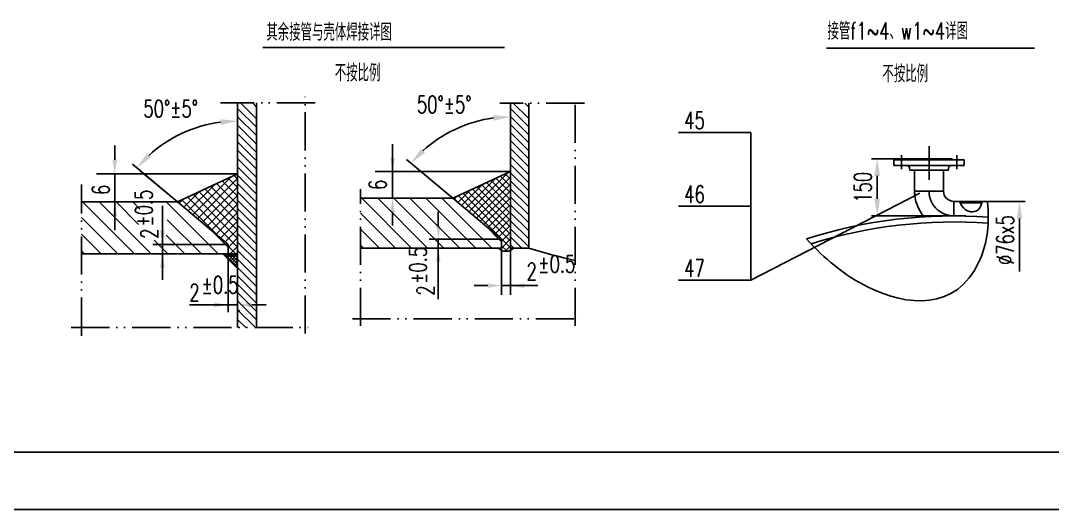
# Model space of a CAD drawing. Header units: millimetres. Extents: x 77471 to 131840, y -11230 to 75240.
# Drawn here: x 80694 to 83399, y -11230 to -9947 of the extents above; entities that cross this region are included whole.
import ezdxf

# ---------------------------------------------------------------- set-up
doc = ezdxf.new("R2010")
doc.units = ezdxf.units.MM
doc.header["$LTSCALE"] = 10
doc.header["$MEASUREMENT"] = 0
doc.linetypes.add('DASHDOT-S', pattern=[14, 10, -2, 0, -2])
doc.linetypes.add('DIVIDE-S', pattern=[16, 10, -2, 0, -2, 0, -2])
for name, color, linetype in [('cdr_dim', 7, 'Continuous'), ('cdr_dwg1', 4, 'Continuous'), ('cdr_dwg3', 1, 'DASHDOT-S'), ('cdr_dwg4', 3, 'DIVIDE-S')]:
    doc.layers.add(name, color=color, linetype=linetype)
doc.styles.add('HZ', font='ROMANS.shx', dxfattribs={"width": 0.7, "height": 45, "bigfont": 'HZ.shx'})
doc.styles.get("Standard").update_dxf_attribs({"font": 'ROMANS.shx', "width": 0.7, "height": 30, "bigfont": 'HZ.shx'})
doc.dimstyles.new('ISO-25', dxfattribs={"dimtxt": 2.5, "dimasz": 2.5, "dimexe": 1.25, "dimexo": 0.625, "dimtad": 1, "dimtxsty": 'Standard', "dimcen": 2.5, "dimadec": 0, "dimazin": 0, "dimtfac": 1, "dimtmove": 0, "dimatfit": 3, "dimfxl": 0, "dimarcsym": 0})

# ---------------------------------------------------------------- blocks, each defined once
blk = doc.blocks.new('*D1041')
at = {"layer": 'cdr_dim', "color": 0, "linetype": 'Continuous', "lineweight": -2}
for p, q in [((83226, -10421.4), (83327.6, -10421.4)), ((83312.6, -10466.4), (83312.6, -10605.6))]:
    blk.add_line(p, q, dxfattribs=at)
at = {"layer": 'cdr_dim', "color": 0, "linetype": 'Continuous'}
blk.add_solid([(83305.1, -10466.4), (83320.1, -10466.4), (83312.6, -10421.4)], dxfattribs=at)
at = {"layer": 'Defpoints', "color": 0, "linetype": 'Continuous'}
for p in [(83226, -10421.4), (83226, -10624.9), (83312.6, -10624.9)]:
    blk.add_point(p, dxfattribs=at)
at = {"layer": 'cdr_dim', "color": 0, "linetype": 'Continuous', "insert": (83275.1, -10523.1), "char_height": 45, "attachment_point": 5, "rotation": 90, "style": 'HZ'}
blk.add_mtext('%%c76x5', dxfattribs=at)
blk = doc.blocks.new('*D1042')
at = {"layer": 'cdr_dim', "color": 0, "linetype": 'Continuous', "lineweight": -2}
for p, q in [((83076.7, -10309.4), (82924.4, -10309.4)), ((82939.4, -10414.4), (82939.4, -10354.4)), ((83171.7, -10459.4), (82924.4, -10459.4))]:
    blk.add_line(p, q, dxfattribs=at)
at = {"layer": 'cdr_dim', "color": 0, "linetype": 'Continuous'}
for points in [[(82931.9, -10354.4), (82946.9, -10354.4), (82939.4, -10309.4)], [(82931.9, -10414.4), (82946.9, -10414.4), (82939.4, -10459.4)]]:
    blk.add_solid(points, dxfattribs=at)
at = {"layer": 'Defpoints', "color": 0, "linetype": 'Continuous'}
for p in [(82939.4, -10309.4), (83076.7, -10309.4), (83171.7, -10459.4)]:
    blk.add_point(p, dxfattribs=at)
at = {"layer": 'cdr_dim', "color": 0, "linetype": 'Continuous', "insert": (82901.9, -10384.4), "char_height": 45, "attachment_point": 5, "rotation": 90, "style": 'HZ'}
blk.add_mtext('150', dxfattribs=at)
blk = doc.blocks.new('*D1071')
at = {"layer": 'cdr_dim', "color": 0, "linetype": 'Continuous', "lineweight": -2}
blk.add_line((81105.1, -10422.7), (80987.2, -10323.8), dxfattribs=at)
blk.add_arc((81262.7, -10555), 344.6, 97.4864, 132.5136, dxfattribs=at)
at = {"layer": 'cdr_dim', "color": 0, "linetype": 'Continuous'}
for points in [[(81217.3, -10205.8), (81218.3, -10220.8), (81262.7, -10210.4)], [(81035.3, -10306.1), (81024.4, -10295.8), (80998.7, -10333.5)]]:
    blk.add_solid(points, dxfattribs=at)
at = {"layer": 'Defpoints', "color": 0, "linetype": 'Continuous'}
for p in [(81262.7, -10162.8), (81163.9, -10224.8), (81105.1, -10422.7), (81238, -10534.2), (81262.7, -10752.5)]:
    blk.add_point(p, dxfattribs=at)
at = {"layer": 'cdr_dim', "color": 0, "linetype": 'Continuous', "insert": (81087, -10178.2), "char_height": 45, "attachment_point": 5, "style": 'HZ'}
blk.add_mtext('50%%d%%p5%%d', dxfattribs=at)
blk = doc.blocks.new('*D1072')
at = {"layer": 'cdr_dim', "color": 0, "linetype": 'Continuous', "lineweight": -2}
blk.add_line((81826.9, -10413.3), (81705.8, -10311.7), dxfattribs=at)
blk.add_arc((81978.3, -10540.3), 340.7, 97.5731, 132.4269, dxfattribs=at)
at = {"layer": 'cdr_dim', "color": 0, "linetype": 'Continuous'}
for points in [[(81932.9, -10195.1), (81933.9, -10210.1), (81978.3, -10199.6)], [(81753.8, -10294), (81743, -10283.6), (81717.3, -10321.3)]]:
    blk.add_solid(points, dxfattribs=at)
at = {"layer": 'Defpoints', "color": 0, "linetype": 'Continuous'}
for p in [(81978.3, -10163.7), (81880.6, -10213.9), (81826.9, -10413.3), (81954.5, -10520.3), (81978.3, -10544.1)]:
    blk.add_point(p, dxfattribs=at)
at = {"layer": 'cdr_dim', "color": 0, "linetype": 'Continuous', "insert": (81804.3, -10167.1), "char_height": 45, "attachment_point": 5, "style": 'HZ'}
blk.add_mtext('50%%d%%p5%%d', dxfattribs=at)

msp = doc.modelspace()

# ---------------------------------------------------------------- hatches: boundary and pattern name
at = {"layer": 'cdr_dim', "linetype": 'Continuous'}
h = msp.add_hatch(dxfattribs=at)
h.set_pattern_fill('ANSI37', color=256, scale=102, style=0)
h.set_pattern_definition([(45, (80974.845, -12334.908), (-9.01561, 9.01561), []), (135, (80974.845, -12334.908), (-9.01561, -9.01561), [])])
h.paths.add_polyline_path([(81978.2913, -10343.0084), (81826.8892, -10413.2779), (81954.4913, -10520.3488), (81954.4913, -10544.1488), (81946.7076, -10544.1488, 0.420519387), (81986.1621, -10544.1488), (81978.2913, -10544.1488)])
h = msp.add_hatch(dxfattribs=at)
h.set_pattern_fill('ANSI37', color=256, scale=47.8125, angle=90, style=0)
h.set_pattern_definition([(135, (91599.338, -11667.04), (-4.226068, -4.226068), []), (225, (91599.338, -11667.04), (4.226068, -4.226068), [])])
h.paths.add_polyline_path([(81262.7364, -10597.2066), (81262.7364, -10558.991), (81223.5069, -10558.991)])

# ---------------------------------------------------------------- linework, layer by layer
at = {"color": 7, "linetype": 'Continuous'}
for p, q in [((81328.6663, -10017.5118), (81962.5187, -10017.5118)), ((82806.849, -10019.1039), (83351.5725, -10019.1039)), ((80940.5395, -10312.3386), (80940.5395, -10275.1596)), ((81668.9116, -10413.2779), (81668.9116, -10271.6084)), ((81262.7364, -10349.5176), (80892.9837, -10349.5176)), ((80940.5395, -10349.5176), (80940.5395, -10497.0563)), ((81007.5025, -10340.8362), (81105.0619, -10422.6983)), ((81978.2913, -10343.0084), (81623.2475, -10343.0084)), ((81065.4462, -10497.026), (81065.4462, -10432.9719)), ((81668.9116, -10448.9779), (81668.9116, -10484.6779)), ((81788.8494, -10484.6488), (81788.8494, -10448.9488)), ((81065.6069, -10484.8477), (81065.6069, -10626.8902)), ((81954.4913, -10520.3488), (81765.0494, -10520.3488)), ((81788.8494, -10520.3488), (81788.8494, -10678.2688)), ((81237.9504, -10534.205), (81040.6602, -10534.205)), ((81954.4913, -10544.1488), (81954.4913, -10666.3327)), ((81978.2913, -10544.1488), (81978.2913, -10666.3327)), ((81262.8971, -10558.991), (81040.1293, -10558.991)), ((81237.9504, -10558.991), (81237.9504, -10712.2505)), ((81918.7913, -10642.5327), (81883.0913, -10642.5327)), ((81954.4913, -10642.5327), (82049.6913, -10642.5327)), ((81262.7364, -10692.9604), (81136.1862, -10692.9604)), ((81299.9154, -10692.9604), (81337.0944, -10692.9604))]:
    msp.add_line(p, q, dxfattribs=at)
at = {"color": 4, "linetype": 'Continuous'}
for p, q in [((81262.7364, -10752.5204), (81262.7364, -10162.8079)), ((81312.3084, -10752.5204), (81312.3084, -10162.8079)), ((81978.2913, -10544.1488), (81978.2913, -10163.7261)), ((82025.8913, -10544.1488), (82025.8913, -10163.7261)), ((81105.0619, -10422.6983), (81262.7364, -10349.5176)), ((81826.8892, -10413.2779), (81978.2913, -10343.0084)), ((81584.8834, -10413.2779), (81826.8892, -10413.2779)), ((81954.4913, -10520.3488), (81826.8892, -10413.2779)), ((80853.0302, -10422.6983), (81105.0619, -10422.6983)), ((81237.9504, -10534.205), (81105.0619, -10422.6983)), ((81954.4913, -10544.1488), (81954.4913, -10520.3488)), ((81237.9504, -10558.991), (81237.9504, -10534.205)), ((81584.8834, -10544.1488), (81954.4913, -10544.1488)), ((81978.2913, -10544.1488), (82025.8913, -10544.1488)), ((80853.0302, -10558.991), (81237.9504, -10558.991))]:
    msp.add_line(p, q, dxfattribs=at)
at = {"color": 0, "linetype": 'Continuous'}
for p, q in [((81269.9946, -10162.8079), (81312.3084, -10205.1217)), ((81301.2645, -10162.8079), (81312.3084, -10173.8518)), ((81985.2607, -10163.7261), (82025.8913, -10204.3567)), ((82015.2867, -10163.7261), (82025.8913, -10174.3307)), ((81262.7364, -10177.4576), (81312.3084, -10227.0296)), ((81978.2913, -10177.7931), (82025.8913, -10225.3931)), ((81262.7364, -10199.3656), (81312.3084, -10248.9376)), ((81262.7364, -10221.2735), (81312.3084, -10270.8455)), ((81978.2913, -10198.8295), (82025.8913, -10246.4295)), ((81978.2913, -10219.8659), (82025.8913, -10267.4659)), ((81262.7364, -10243.1815), (81312.3084, -10292.7535)), ((81978.2913, -10240.9024), (82025.8913, -10288.5024)), ((81262.7364, -10265.0894), (81312.3084, -10314.6614)), ((81978.2913, -10261.9388), (82025.8913, -10309.5388)), ((81262.7364, -10286.9973), (81312.3084, -10336.5693)), ((81978.2913, -10282.9752), (82025.8913, -10330.5752)), ((81978.2913, -10304.0116), (82025.8913, -10351.6116)), ((81262.7364, -10308.9053), (81312.3084, -10358.4773)), ((81262.7364, -10330.8132), (81312.3084, -10380.3852)), ((81978.2913, -10325.0481), (82025.8913, -10372.6481)), ((81262.7364, -10352.7211), (81312.3084, -10402.2931)), ((81978.2913, -10346.0845), (82025.8913, -10393.6845)), ((81262.7364, -10374.6291), (81312.3084, -10424.2011)), ((81978.2913, -10367.1209), (82025.8913, -10414.7209)), ((81262.7364, -10396.537), (81312.3084, -10446.109)), ((81587.8826, -10413.2779), (81718.7535, -10544.1488)), ((81629.9555, -10413.2779), (81760.8263, -10544.1488)), ((81672.0283, -10413.2779), (81802.8992, -10544.1488)), ((81714.1012, -10413.2779), (81844.972, -10544.1488)), ((81756.174, -10413.2779), (81887.0449, -10544.1488)), ((81798.2469, -10413.2779), (81929.1177, -10544.1488)), ((81978.2913, -10388.1574), (82025.8913, -10435.7574)), ((81978.2913, -10409.1938), (82025.8913, -10456.7938)), ((80856.1536, -10422.6983), (80992.4463, -10558.991)), ((80899.9695, -10422.6983), (81036.2622, -10558.991)), ((80943.7854, -10422.6983), (81002.9563, -10481.8692)), ((80987.6013, -10422.6983), (81006.4499, -10441.547)), ((81075.233, -10422.6983), (81211.5257, -10558.991)), ((81262.7364, -10418.4449), (81312.3084, -10468.0169)), ((81262.7364, -10440.3529), (81312.3084, -10489.9249)), ((81978.2913, -10430.2302), (82025.8913, -10477.8302)), ((80853.0302, -10463.3907), (80948.6304, -10558.991)), ((81262.7364, -10462.2608), (81312.3084, -10511.8328)), ((81584.8834, -10452.3516), (81676.6806, -10544.1488)), ((81978.2913, -10451.2666), (82025.8913, -10498.8666)), ((81078.1277, -10469.4088), (81167.7098, -10558.991)), ((81262.7364, -10484.1687), (81312.3084, -10533.7407)), ((81584.8834, -10494.4245), (81634.6078, -10544.1488)), ((81910.3603, -10483.3185), (81954.4913, -10527.4495)), ((81978.2913, -10472.3031), (82025.8913, -10519.9031)), ((81978.2913, -10493.3395), (82025.8913, -10540.9395)), ((80853.0302, -10507.2066), (80904.8146, -10558.991)), ((81075.1318, -10510.2288), (81123.8939, -10558.991)), ((81191.9912, -10495.6406), (81237.9504, -10541.5998)), ((81262.7364, -10506.0767), (81312.3084, -10555.6487)), ((81978.2913, -10514.3759), (82008.0642, -10544.1488)), ((81044.265, -10523.1779), (81080.0781, -10558.991)), ((81262.7364, -10527.9846), (81312.3084, -10577.5566)), ((81584.8834, -10536.4973), (81592.5349, -10544.1488)), ((81978.2913, -10535.4123), (81987.0278, -10544.1488)), ((80853.0302, -10551.0225), (80860.9987, -10558.991)), ((81262.7364, -10549.8926), (81312.3084, -10599.4646)), ((81262.7364, -10573.2206), (81312.3084, -10622.7926)), ((81262.7364, -10595.1285), (81312.3084, -10644.7005)), ((81262.7364, -10617.0365), (81312.3084, -10666.6085)), ((81262.7364, -10638.9444), (81312.3084, -10688.5164)), ((81262.7364, -10660.8523), (81312.3084, -10710.4243)), ((81262.7364, -10682.7603), (81312.3084, -10732.3323)), ((81262.7364, -10704.6682), (81268.3181, -10710.2499)), ((81262.7364, -10705.5967), (81309.6601, -10752.5204)), ((81262.7364, -10731.1574), (81284.0994, -10752.5204))]:
    msp.add_line(p, q, dxfattribs=at)
at = {"color": 4, "linetype": 'Continuous'}
for centre, radius, start, end in [((81966.4348, -10524.8409), 27.6036, 224.3846051, 315.6153949), ((82467.6663, -9111.7465), 1498.9801, 252.8594284, 257.686696), ((81250.3434, -10549.7692), 15.4476, 216.6533965, 323.3466035)]:
    msp.add_arc(centre, radius, start, end, dxfattribs=at)
at = {"color": 7, "linetype": 'Continuous'}
for points in [[(80946.736, -10312.3386), (80934.343, -10312.3386), (80940.5395, -10349.5176)], [(81674.8616, -10307.3084), (81662.9616, -10307.3084), (81668.9116, -10343.0084)], [(81674.8616, -10448.9779), (81662.9616, -10448.9779), (81668.9116, -10413.2779)], [(80946.736, -10459.8773), (80934.343, -10459.8773), (80940.5395, -10422.6983)], [(81794.7994, -10484.6488), (81782.8994, -10484.6488), (81788.8494, -10520.3488)], [(81071.6427, -10497.026), (81059.2497, -10497.026), (81065.4462, -10534.205)], [(81794.7994, -10579.8488), (81782.8994, -10579.8488), (81788.8494, -10544.1488)], [(81071.8034, -10595.2059), (81059.4104, -10595.2059), (81065.6069, -10558.0269)], [(81918.7913, -10636.5827), (81918.7913, -10648.4827), (81954.4913, -10642.5327)], [(82013.9913, -10636.5827), (82013.9913, -10648.4827), (81978.2913, -10642.5327)], [(81200.7714, -10686.7639), (81200.7714, -10699.1569), (81237.9504, -10692.9604)], [(81299.9154, -10686.7639), (81299.9154, -10699.1569), (81262.7364, -10692.9604)]]:
    msp.add_solid(points, dxfattribs=at)
at = {"layer": 'cdr_dim'}
for p, q in [((82608.3775, -10240.2615), (82418.3421, -10240.2615)), ((82608.3775, -10434.2615), (82608.3775, -10240.2615)), ((83051.0732, -10399.5928), (82608.3775, -10628.2616)), ((82608.3775, -10434.2615), (82418.3421, -10434.2615)), ((82608.3775, -10628.2616), (82608.3775, -10434.2615)), ((82608.3775, -10628.2616), (82418.3421, -10628.2616))]:
    msp.add_line(p, q, dxfattribs=at)
at = {"layer": 'cdr_dim', "linetype": 'Continuous'}
for p, q in [((81243.8156, -10358.2992), (81145.4918, -10456.623)), ((81262.7364, -10363.0914), (81253.4655, -10353.8205)), ((81202.2789, -10377.5775), (81133.3889, -10446.4674)), ((81262.7364, -10361.6369), (81157.5947, -10466.7785)), ((81262.7364, -10383.8953), (81169.6976, -10476.9341)), ((81262.7364, -10452.1253), (81192.6552, -10382.0441)), ((81262.7364, -10429.8668), (81207.8578, -10374.9882)), ((81262.7364, -10407.6083), (81223.0603, -10367.9323)), ((81262.7364, -10385.3499), (81238.2629, -10360.8764)), ((81160.7422, -10396.8557), (81121.286, -10436.3119)), ((81262.7364, -10541.1591), (81131.8449, -10410.2676)), ((81262.7364, -10518.9006), (81147.0475, -10403.2117)), ((81262.7364, -10496.6422), (81162.2501, -10396.1558)), ((81262.7364, -10474.3837), (81177.4526, -10389.0999)), ((81262.7364, -10406.1538), (81181.8006, -10487.0896)), ((81119.2056, -10416.1339), (81109.1831, -10426.1563)), ((81210.4389, -10511.1201), (81116.6424, -10417.3235)), ((81262.7364, -10428.4123), (81193.9035, -10497.2452)), ((81262.7364, -10450.6707), (81206.0064, -10507.4007)), ((81262.7364, -10472.9292), (81218.1093, -10517.5563)), ((81262.7364, -10495.1877), (81230.2122, -10527.7118)), ((81262.7364, -10517.4461), (81237.9504, -10542.2321)), ((81260.6207, -10561.3019), (81237.9504, -10538.6316)), ((81262.7364, -10539.7046), (81240.6467, -10561.7942)), ((81223.5069, -10558.991), (81262.7364, -10597.2066)), ((86380.7138, -11229.5406), (77470.7138, -11229.5406))]:
    msp.add_line(p, q, dxfattribs=at)
for points, knots in [([(83228.2149, -10421.4367), (83236.1069, -10489.7817), (83184.8027, -10714.0924), (82936.2204, -10687.64), (82800.9085, -10571.0211), (82754.064, -10519.8065)], [159.220650525, 159.220650525, 159.220650525, 159.220650525, 258.318822509, 590.001800744, 796.67585324, 796.67585324, 796.67585324, 796.67585324]), ([(83155.2698, -10421.4367), (83157.9254, -10428.9629), (83174.2322, -10453.1429), (83207.0547, -10448.0653), (83213.3132, -10429.9636), (83214.4978, -10421.4367)], [19.535895599, 19.535895599, 19.535895599, 19.535895599, 38.248446018, 73.15574397, 97.64875691, 97.64875691, 97.64875691, 97.64875691])]:
    msp.add_open_spline(points, degree=3, knots=knots, dxfattribs=at)
at = {"layer": 'cdr_dwg1', "linetype": 'Continuous'}
for p, q in [((83167.8437, -10312.4367), (82982.8437, -10312.4367)), ((82982.8437, -10312.4367), (82982.8437, -10327.4367)), ((82982.8437, -10327.4367), (83167.8437, -10327.4367)), ((83014.3437, -10309.4367), (83014.3437, -10312.4367)), ((83136.3437, -10309.4367), (83014.3437, -10309.4367)), ((83024.605, -10339.4367), (83023.3437, -10327.4367)), ((83127.3437, -10327.4367), (83023.3437, -10327.4367)), ((83126.0825, -10339.4367), (83127.3437, -10327.4367)), ((83136.3437, -10312.4367), (83136.3437, -10309.4367)), ((83167.8437, -10327.4367), (83167.8437, -10312.4367)), ((83126.0825, -10339.4367), (83024.605, -10339.4367)), ((83113.3437, -10339.4367), (83037.3437, -10339.4367)), ((83037.3437, -10406.6846), (83037.3437, -10339.4367)), ((83113.3437, -10394.4367), (83113.3437, -10339.4367)), ((83037.3437, -10394.4367), (83113.3437, -10394.4367)), ((83140.3437, -10459.4367), (83140.3437, -10421.4367)), ((83140.3437, -10421.4367), (83228.2149, -10421.4367)), ((83140.3437, -10459.4367), (83140.3437, -10421.4367)), ((83140.3437, -10459.4367), (83140.3437, -10421.4367)), ((83140.3437, -10459.4367), (83140.3437, -10421.4367)), ((83156.9249, -10425.4367), (83213.8159, -10425.4367)), ((86230.7138, -11079.5406), (77797.8233, -11079.5406))]:
    msp.add_line(p, q, dxfattribs=at)
for centre, radius, start, end in [((83017.9413, -10333.4367), 6, 6, 90), ((83132.7462, -10333.4367), 6, 90, 174), ((83140.3437, -10394.4367), 103, 180, 220.8704899), ((83140.3437, -10394.4367), 27, 180, 270), ((83140.3437, -11725.4367), 1266, 85.9068936, 107.7652796), ((83140.3437, -11725.4367), 1250, 85.8704593, 107.4185255)]:
    msp.add_arc(centre, radius, start, end, dxfattribs=at)
at = {"layer": 'cdr_dwg3', "linetype": 'DASHDOT-S'}
for p, q in [((83075.3437, -10364.4367), (83075.3437, -10276.5497)), ((83002.8437, -10336.4367), (83002.8437, -10300.4367)), ((83147.8437, -10336.4367), (83147.8437, -10300.4367))]:
    msp.add_line(p, q, dxfattribs=at)
msp.add_arc((83140.3437, -10394.4367), 65, 180, 270, dxfattribs=at)
at = {"layer": 'cdr_dwg4', "linetype": 'DIVIDE-S'}
for p, q in [((81439.4737, -10768.2938), (81439.4737, -10136.2799)), ((82147.9979, -10748.3382), (82147.9979, -10140.0893)), ((81465.7827, -10162.8079), (81217.5309, -10162.8079)), ((82171.6409, -10163.7261), (81949.6967, -10163.7261)), ((80853.0302, -10773.7906), (80853.0302, -10376.8402)), ((81584.8834, -10748.3382), (81584.8834, -10389.3379)), ((81563.8314, -10729.9796), (82171.6409, -10729.9796)), ((80826.3839, -10752.5204), (81465.7827, -10752.5204))]:
    msp.add_line(p, q, dxfattribs=at)

# ---------------------------------------------------------------- texts
at = {"color": 7, "linetype": 'Continuous', "style": 'HZ', "width": 0.7}
for s, p in [('其余接管与壳体焊接详图', (81337.8925, -9999.9658)), ('接管f1~4、w1~4详图', (82809.1146, -9996.9996)), ('不按比例', (81517.5062, -10106.7772)), ('不按比例', (82953.2296, -10109.1236)), ('%%p0.5', (82050.8518, -10608.0097)), ('2', (82020.2421, -10627.687)), ('%%p0.5', (81167.9332, -10662.6956)), ('2', (81136.0554, -10683.1881))]:
    msp.add_text(s, height=45, dxfattribs=at).set_placement(p)
for s, p in [('6', (80926.6969, -10404.5873)), ('6', (81652.5317, -10391.501)), ('%%p0.5', (81039.1197, -10487.7895)), ('2', (81053.6801, -10519.6673)), ('%%p0.5', (81757.874, -10638.0189)), ('2', (81777.5513, -10668.6286))]:
    msp.add_text(s, height=45, rotation=90, dxfattribs=at).set_placement(p)
at = {"layer": 'cdr_dwg1', "linetype": 'Continuous', "style": 'HZ', "width": 0.7}
for s, p in [('45', (82433.517, -10231.1263)), ('46', (82433.517, -10425.1264)), ('47', (82433.517, -10619.1264))]:
    msp.add_text(s, height=45, dxfattribs=at).set_placement(p)

# ---------------------------------------------------------------- dimensions: what is measured, and where the dimension line sits
at = {"layer": 'cdr_dim', "linetype": 'Continuous'}
for base, line1, line2, picture, middle in [((81880.5761, -10213.9278), ((81978.2913, -10544.1488), (81978.2913, -10163.7261)), ((81954.4913, -10520.3488), (81826.8892, -10413.2779)), '*D1072', (81804.2672, -10167.1236)), ((81163.891, -10224.8362), ((81262.7364, -10752.5204), (81262.7364, -10162.8079)), ((81237.9504, -10534.205), (81105.0619, -10422.6983)), '*D1071', (81087.047, -10178.2356))]:
    dim = msp.add_angular_dim_2l(base=base, line1=line1, line2=line2, text='50%%d%%p5%%d', dimstyle='ISO-25', override={"dimscale": 15, "dimtxt": 30, "dimasz": 3, "dimexe": 1, "dimexo": 0, "dimgap": 1, "dimtad": 2, "dimtih": 1, "dimtoh": 1, "dimrnd": 1, "dimtxsty": 'HZ', "dimatfit": 1, "dimtvp": 0.1}, dxfattribs=at)
    dim.commit()
    dim.dimension.update_dxf_attribs({"geometry": picture, "text_midpoint": middle})
dim = msp.add_linear_dim(base=(82939.355, -10309.4367), p1=(83171.6704, -10459.4367), p2=(83076.6704, -10309.4367), angle=90, dimstyle='ISO-25', override={"dimscale": 15, "dimtxt": 30, "dimasz": 3, "dimexe": 1, "dimexo": 0, "dimgap": 1, "dimdec": 3, "dimrnd": 1, "dimtxsty": 'HZ', "dimtdec": 3, "dimatfit": 1, "dimtvp": 0.1}, dxfattribs=at)
dim.commit()
dim.dimension.update_dxf_attribs({"geometry": '*D1042', "text_midpoint": (82901.855, -10384.4367)})
dim = msp.add_linear_dim(base=(83312.5895, -10624.8524), p1=(83226.0489, -10421.4367), p2=(83226.0489, -10624.8524), angle=90, text='%%c76x5', dimstyle='ISO-25', override={"dimscale": 15, "dimtxt": 30, "dimasz": 3, "dimexe": 1, "dimexo": 0, "dimgap": 1, "dimrnd": 1, "dimtxsty": 'HZ', "dimse2": 1, "dimsd2": 1, "dimatfit": 1, "dimtvp": 0.1}, dxfattribs=at)
dim.commit()
dim.dimension.update_dxf_attribs({"geometry": '*D1041', "text_midpoint": (83275.0895, -10523.1445)})

doc.saveas('drawing.dxf')
